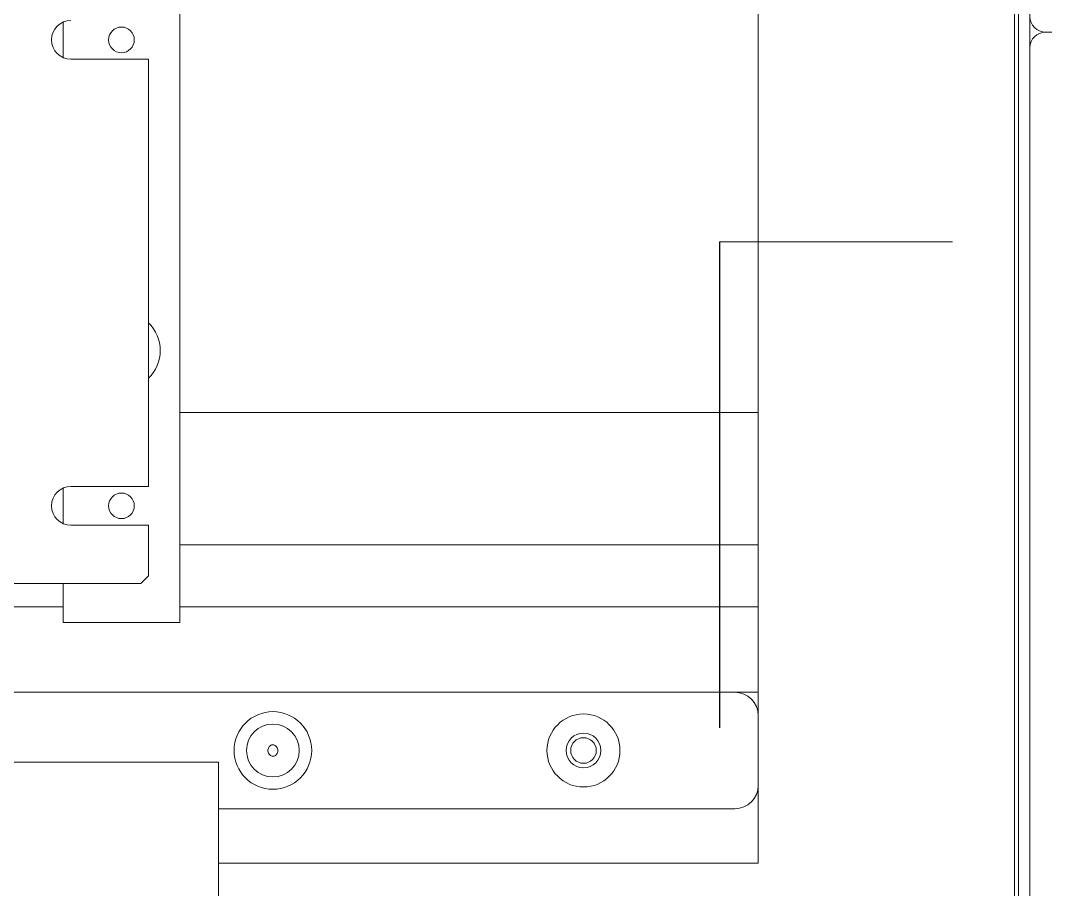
# Model space of a CAD drawing. Extents: x 500 to 100500, y -14500 to 21140.
# Drawn here: x 8830.5 to 8962.5, y -2382.1 to -2270.2 of the extents above; entities that cross this region are included whole.
import ezdxf

# ---------------------------------------------------------------- set-up
doc = ezdxf.new("R2010")
doc.units = 0
doc.linetypes.add('SLD-Solid', pattern=[0])
doc.layers.get('0').update_dxf_attribs({"linetype": 'CONTINUOUS'})
doc.layers.add('D', color=7, linetype='CONTINUOUS')
doc.layers.add('M06SMMF-001B', color=7, linetype='CONTINUOUS')
doc.layers.add('MODEL', color=7, linetype='SLD-Solid', lineweight=15)

# ---------------------------------------------------------------- blocks, each defined once
blk = doc.blocks.new('KA$Cbf7906b1')
at = {"layer": 'M06SMMF-001B', "color": 6}
blk.add_line((218, 664.6), (218, 602.03), dxfattribs=at)
at = {"layer": 'MODEL'}
for p, q in [((178, 781.6), (178, 464.6)), ((179.5, 464.6), (179.5, 728.6)), ((180, 464.6), (180, 728.6))]:
    blk.add_line(p, q, dxfattribs=at)
at = {"layer": 'MODEL', "color": 6}
blk.add_line((218, 664.6), (188, 664.6), dxfattribs=at)
blk = doc.blocks.new('KZXCVASDF123')
at = {"color": 7, "linetype": 'Continuous', "lineweight": 18}
for p, q in [((-56220.07, -66467.67, 21.36), (-56220.07, -66317.67, 21.36)), ((-56145.57, -66344.67, 21.36), (-56145.57, -66440.67, 21.36)), ((-56235.07, -66394.97, 21.36), (-56235.07, -66390.38, 21.36)), ((-56234.07, -66395.17, 21.36), (-56224.07, -66395.17, 21.36)), ((-56224.07, -66395.17, 21.36), (-56224.07, -66450.17, 21.36)), ((-56220.07, -66440.67, 21.36), (-56145.57, -66440.67, 21.36)), ((-56145.57, -66457.67, 21.36), (-56145.57, -66440.67, 21.36)), ((-56235.07, -66454.97, 21.36), (-56235.07, -66450.38, 21.36)), ((-56224.07, -66450.17, 21.36), (-56234.07, -66450.17, 21.36)), ((-56234.07, -66455.17, 21.36), (-56224.07, -66455.17, 21.36)), ((-56224.07, -66455.17, 21.36), (-56224.07, -66461.67, 21.36)), ((-56220.07, -66457.67, 21.36), (-56145.57, -66457.67, 21.36)), ((-56145.57, -66457.67, 21.36), (-56145.57, -66465.67, 21.36)), ((-56225.07, -66462.67, 21.36), (-56224.07, -66461.67, 21.36)), ((-56225.07, -66462.67, 21.36), (-56255.07, -66462.67, 21.36)), ((-56235.07, -66467.67, 21.36), (-56235.07, -66462.67, 21.36)), ((-56235.07, -66465.67, 21.36), (-56273.07, -66465.67, 21.36)), ((-56145.57, -66465.67, 21.36), (-56220.07, -66465.67, 21.36)), ((-56145.57, -66479.67, 21.36), (-56145.57, -66465.67, 21.36)), ((-56235.07, -66467.67, 21.36), (-56220.07, -66467.67, 21.36)), ((-56145.57, -66476.67, 21.36), (-56265.07, -66476.67, 21.36)), ((-56145.57, -66488.67, 21.36), (-56145.57, -66479.67, 21.36)), ((-58754.07, -66485.67, 21.36), (-56215.07, -66485.67, 21.36)), ((-56215.07, -66506.67, 21.36), (-56215.07, -66485.67, 21.36)), ((-56145.57, -66498.67, 21.36), (-56145.57, -66488.67, 21.36)), ((-56215.07, -66491.67, 21.36), (-56148.57, -66491.67, 21.36)), ((-56145.57, -66498.67, 21.36), (-56215.07, -66498.67, 21.36))]:
    blk.add_line(p, q, dxfattribs=at)
for centre, radius in [((-56227.57, -66392.67, 21.36), 1.65), ((-56227.57, -66452.67, 21.36), 1.65), ((-56208.07, -66484.17, 21.36), 5), ((-56168.07, -66484.17, 21.36), 4.7), ((-56208.07, -66484.17, 21.36), 3.4), ((-56168.07, -66484.17, 21.36), 2.25), ((-56168.07, -66484.17, 21.36), 1.65)]:
    blk.add_circle(centre, radius, dxfattribs=at)
for centre, radius, start, end in [((-56234.07, -66392.67, 21.36), 2.5, 90, 270), ((-56227.57, -66432.67, 21.36), 5, 0, 45.573), ((-56227.57, -66432.67, 21.36), 5, 314.427, 0), ((-56234.07, -66452.67, 21.36), 2.5, 90, 270), ((-56148.57, -66479.67, 21.36), 3, 0, 90), ((-56148.57, -66488.67, 21.36), 3, 270, 0)]:
    blk.add_arc(centre, radius, start, end, dxfattribs=at)
blk.add_open_spline([(-56208.53, -66483.67, 21.36), (-56208.58, -66483.74, 21.36), (-56208.67, -66483.88, 21.36), (-56208.72, -66484.14, 21.36), (-56208.69, -66484.41, 21.36), (-56208.57, -66484.66, 21.36), (-56208.39, -66484.83, 21.36), (-56208.18, -66484.91, 21.36), (-56207.99, -66484.92, 21.36), (-56207.81, -66484.86, 21.36), (-56207.65, -66484.74, 21.36), (-56207.52, -66484.57, 21.36), (-56207.44, -66484.34, 21.36), (-56207.42, -66484.07, 21.36), (-56207.5, -66483.81, 21.36), (-56207.65, -66483.6, 21.36), (-56207.84, -66483.47, 21.36), (-56208.04, -66483.43, 21.36), (-56208.24, -66483.45, 21.36), (-56208.4, -66483.54, 21.36), (-56208.49, -66483.62, 21.36), (-56208.53, -66483.67, 21.36)], degree=3, knots=[0, 0, 0, 0, 0.058731, 0.118108, 0.181628, 0.245642, 0.306469, 0.35093, 0.395504, 0.437429, 0.48124, 0.530715, 0.587278, 0.649317, 0.713462, 0.776486, 0.824501, 0.872724, 0.915802, 0.958039, 1, 1, 1, 1], dxfattribs=at)
blk = doc.blocks.new('KA$C03f0ad08')
at = {"layer": 'MODEL', "color": 4}
for p, q in [((179.5, 143.6), (179.5, 1289.6)), ((180, 143.6), (180, 1289.6)), ((109, 766.6), (176, 766.6)), ((178, 764.6), (178, 189.6))]:
    blk.add_line(p, q, dxfattribs=at)
for centre, start, end in [((176, 768.6), 270, 0), ((176, 764.6), 0, 90)]:
    blk.add_arc(centre, 2, start, end, dxfattribs=at)

msp = doc.modelspace()

# ---------------------------------------------------------------- block references
at = {"layer": 'D', "color": 1}
msp.add_blockref('KZXCVASDF123', (65071.07, 64119.97, -31.83), dxfattribs=at)
at = {"layer": 'M06SMMF-001B', "xscale": -1}
for name, p in [('KA$C03f0ad08', (9138.5, -3038.3, -10.47)), ('KA$Cbf7906b1', (9138.5, -2963.3, -10.47))]:
    msp.add_blockref(name, p, dxfattribs=at)

doc.saveas('drawing.dxf')
